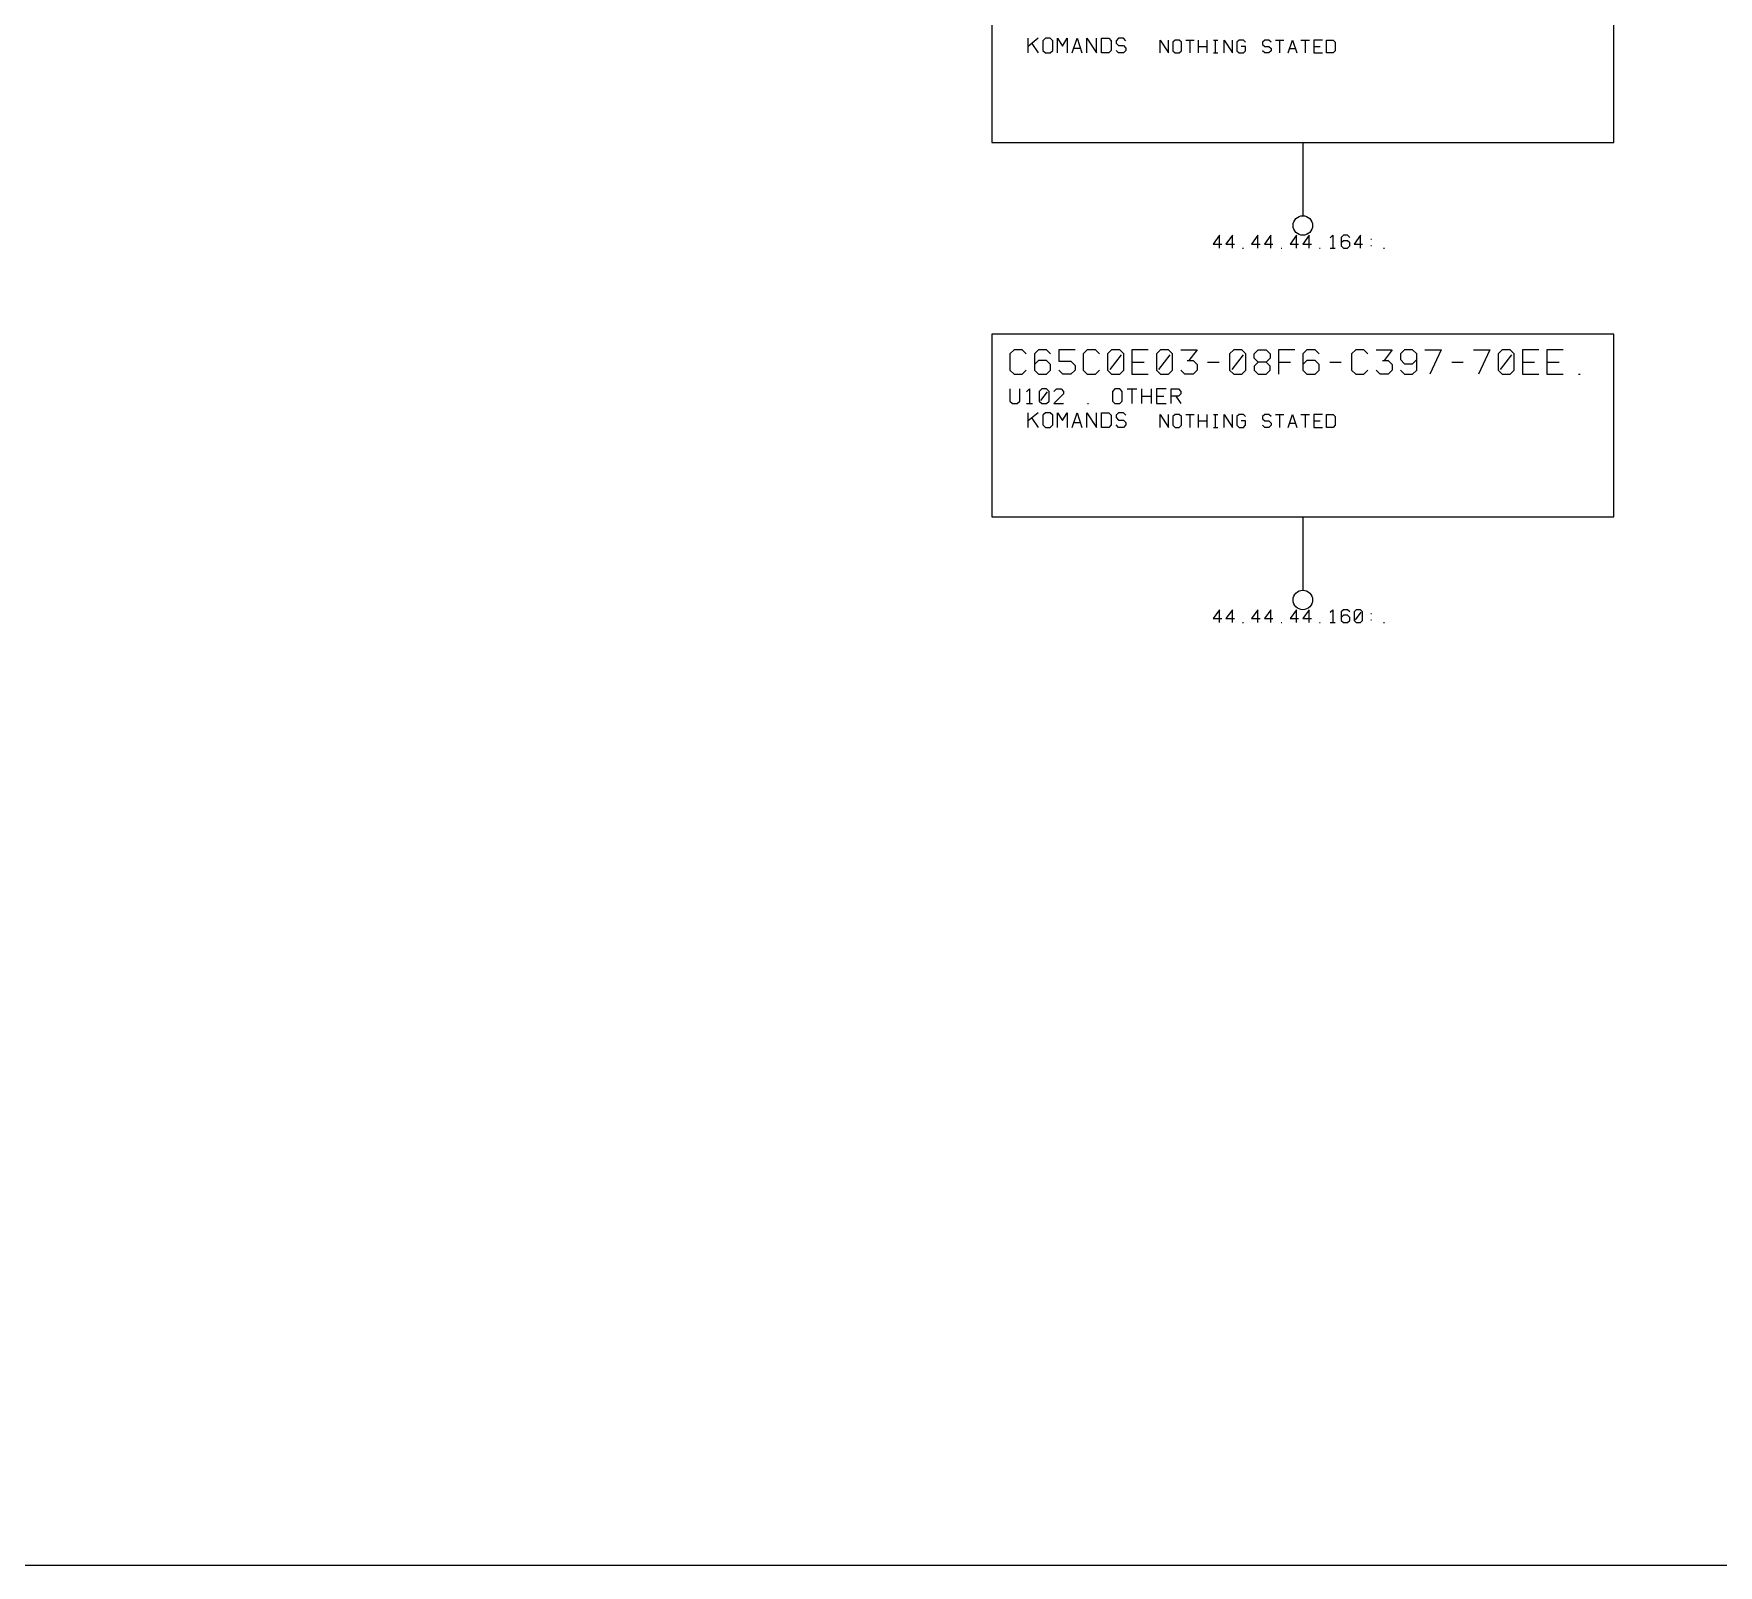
# Model space of a CAD drawing. Header units: millimetres. Extents: x 10 to 2534, y 10 to 1372.
# Drawn here: x 202.2 to 478.3, y 223.4 to 474.6 of the extents above; entities that cross this region are included whole.
import ezdxf

# ---------------------------------------------------------------- set-up
doc = ezdxf.new("R2010")
doc.units = ezdxf.units.MM
for name, color, linetype, lineweight in [('DEVICE', 7, 'CONTINUOUS', 25), ('GROUP', 6, 'CONTINUOUS', 25), ('LABEL', 8, 'CONTINUOUS', 25), ('PANE', 250, 'CONTINUOUS', 25), ('POINT', 4, 'CONTINUOUS', 25), ('PORT_BUS', 5, 'CONTINUOUS', 25)]:
    doc.layers.add(name, color=color, linetype=linetype, lineweight=lineweight)

msp = doc.modelspace()

# ---------------------------------------------------------------- linework, layer by layer
at = {"layer": 'DEVICE'}
for points in [[(359.2, 456.7), (461.2, 456.7), (461.2, 486.7), (359.2, 486.7)], [(359.2, 395.3), (461.2, 395.3), (461.2, 425.3), (359.2, 425.3)]]:
    msp.add_lwpolyline(points, close=True, dxfattribs=at)
at = {"layer": 'GROUP'}
msp.add_lwpolyline([(24, 223.4), (1535.9, 223.4), (1535.9, 1327.2), (24, 1327.2)], close=True, dxfattribs=at)
at = {"layer": 'LABEL'}
for points in [[(396.55, 439.4), (396.55, 441.5), (395.5, 440.03), (396.9, 440.03)], [(398.65, 439.4), (398.65, 441.5), (397.6, 440.03), (399, 440.03)], [(400.33, 439.4), (400.47, 439.4)], [(402.85, 439.4), (402.85, 441.5), (401.8, 440.03), (403.2, 440.03)], [(404.95, 439.4), (404.95, 441.5), (403.9, 440.03), (405.3, 440.03)], [(406.63, 439.4), (406.77, 439.4)], [(409.15, 439.4), (409.15, 441.5), (408.1, 440.03), (409.5, 440.03)], [(411.25, 439.4), (411.25, 441.5), (410.2, 440.03), (411.6, 440.03)], [(412.93, 439.4), (413.07, 439.4)], [(414.68, 441.08), (415.1, 441.5), (415.1, 439.4)], [(414.68, 439.4), (415.52, 439.4)], [(417.9, 441.15), (417.55, 441.5), (416.85, 441.5), (416.5, 441.15), (416.5, 439.75), (416.85, 439.4), (417.55, 439.4), (417.9, 439.75), (417.9, 440.24), (417.55, 440.59), (416.85, 440.59), (416.5, 440.24)], [(419.65, 439.4), (419.65, 441.5), (418.6, 440.03), (420, 440.03)], [(421.33, 440.87), (421.47, 440.87)], [(421.33, 439.82), (421.47, 439.82)], [(423.43, 439.4), (423.57, 439.4)], [(364.866667, 422.033333), (364.2, 422.7), (362.866667, 422.7), (362.2, 422.033333), (362.2, 419.366667), (362.866667, 418.7), (364.2, 418.7), (364.866667, 419.366667)], [(368.866667, 422.033333), (368.2, 422.7), (366.866667, 422.7), (366.2, 422.033333), (366.2, 419.366667), (366.866667, 418.7), (368.2, 418.7), (368.866667, 419.366667), (368.866667, 420.3), (368.2, 420.966667), (366.866667, 420.966667), (366.2, 420.3)], [(372.866667, 422.7), (370.2, 422.7), (370.2, 420.833333), (372.2, 420.833333), (372.866667, 420.166667), (372.866667, 419.366667), (372.2, 418.7), (370.866667, 418.7), (370.2, 419.366667)], [(376.866667, 422.033333), (376.2, 422.7), (374.866667, 422.7), (374.2, 422.033333), (374.2, 419.366667), (374.866667, 418.7), (376.2, 418.7), (376.866667, 419.366667)], [(378.866667, 418.7), (380.2, 418.7), (380.866667, 419.366667), (380.866667, 422.033333), (380.2, 422.7), (378.866667, 422.7), (378.2, 422.033333), (378.2, 419.366667), (378.866667, 418.7)], [(384.866667, 422.7), (382.2, 422.7), (382.2, 418.7), (384.866667, 418.7)], [(386.866667, 418.7), (388.2, 418.7), (388.866667, 419.366667), (388.866667, 422.033333), (388.2, 422.7), (386.866667, 422.7), (386.2, 422.033333), (386.2, 419.366667), (386.866667, 418.7)], [(390.2, 422.7), (392.866667, 422.7), (391.533333, 420.966667)], [(398.866667, 418.7), (400.2, 418.7), (400.866667, 419.366667), (400.866667, 422.033333), (400.2, 422.7), (398.866667, 422.7), (398.2, 422.033333), (398.2, 419.366667), (398.866667, 418.7)], [(402.866667, 420.7), (402.2, 421.366667), (402.2, 422.033333), (402.866667, 422.7), (404.2, 422.7), (404.866667, 422.033333), (404.866667, 421.366667), (404.2, 420.7), (402.866667, 420.7), (402.2, 420.033333), (402.2, 419.366667), (402.866667, 418.7), (404.2, 418.7), (404.866667, 419.366667), (404.866667, 420.033333), (404.2, 420.7)], [(408.866667, 422.7), (406.2, 422.7), (406.2, 418.7)], [(412.866667, 422.033333), (412.2, 422.7), (410.866667, 422.7), (410.2, 422.033333), (410.2, 419.366667), (410.866667, 418.7), (412.2, 418.7), (412.866667, 419.366667), (412.866667, 420.3), (412.2, 420.966667), (410.866667, 420.966667), (410.2, 420.3)], [(420.866667, 422.033333), (420.2, 422.7), (418.866667, 422.7), (418.2, 422.033333), (418.2, 419.366667), (418.866667, 418.7), (420.2, 418.7), (420.866667, 419.366667)], [(422.2, 422.7), (424.866667, 422.7), (423.533333, 420.966667)], [(426.2, 419.366667), (426.866667, 418.7), (428.2, 418.7), (428.866667, 419.366667), (428.866667, 422.033333), (428.2, 422.7), (426.866667, 422.7), (426.2, 422.033333), (426.2, 421.1), (426.866667, 420.433333), (428.2, 420.433333), (428.866667, 421.1)], [(430.2, 422.7), (432.866667, 422.7), (431, 418.7)], [(438.2, 422.7), (440.866667, 422.7), (439, 418.7)], [(442.866667, 418.7), (444.2, 418.7), (444.866667, 419.366667), (444.866667, 422.033333), (444.2, 422.7), (442.866667, 422.7), (442.2, 422.033333), (442.2, 419.366667), (442.866667, 418.7)], [(448.866667, 422.7), (446.2, 422.7), (446.2, 418.7), (448.866667, 418.7)], [(452.866667, 422.7), (450.2, 422.7), (450.2, 418.7), (452.866667, 418.7)], [(378.6, 419.5), (380.466667, 421.9)], [(382.2, 420.7), (384.2, 420.7)], [(386.6, 419.5), (388.466667, 421.9)], [(391.266667, 420.966667), (392.2, 420.966667), (392.866667, 420.3), (392.866667, 419.366667), (392.2, 418.7), (390.866667, 418.7), (390.2, 419.366667)], [(394.6, 420.7), (396.466667, 420.7)], [(398.6, 419.5), (400.466667, 421.9)], [(406.2, 420.7), (408.2, 420.7)], [(414.6, 420.7), (416.466667, 420.7)], [(423.266667, 420.966667), (424.2, 420.966667), (424.866667, 420.3), (424.866667, 419.366667), (424.2, 418.7), (422.866667, 418.7), (422.2, 419.366667)], [(434.6, 420.7), (436.466667, 420.7)], [(442.6, 419.5), (444.466667, 421.9)], [(446.2, 420.7), (448.2, 420.7)], [(450.2, 420.7), (452.2, 420.7)], [(455.4, 418.7), (455.666667, 418.7)], [(362.2, 416.3), (362.2, 414.3), (362.6, 413.9), (363.4, 413.9), (363.8, 414.3), (363.8, 416.3)], [(364.92, 415.82), (365.4, 416.3), (365.4, 413.9)], [(367.4, 413.9), (368.2, 413.9), (368.6, 414.3), (368.6, 415.9), (368.2, 416.3), (367.4, 416.3), (367, 415.9), (367, 414.3), (367.4, 413.9)], [(367.24, 414.38), (368.36, 415.82)], [(369.4, 415.9), (369.8, 416.3), (370.6, 416.3), (371, 415.9), (371, 415.5), (369.4, 413.9), (371, 413.9)], [(379.4, 413.9), (380.2, 413.9), (380.6, 414.3), (380.6, 415.9), (380.2, 416.3), (379.4, 416.3), (379, 415.9), (379, 414.3), (379.4, 413.9)], [(381.4, 416.3), (383, 416.3)], [(382.2, 416.3), (382.2, 413.9)], [(383.8, 413.9), (383.8, 416.3)], [(383.8, 415.1), (385.4, 415.1)], [(385.4, 413.9), (385.4, 416.3)], [(387.8, 416.3), (386.2, 416.3), (386.2, 413.9), (387.8, 413.9)], [(386.2, 415.1), (387.4, 415.1)], [(388.6, 413.9), (388.6, 416.3), (389.8, 416.3), (390.2, 415.9), (390.2, 415.5), (389.8, 415.1), (388.6, 415.1)], [(389.4, 415.1), (390.2, 413.9)], [(364.92, 413.9), (365.88, 413.9)], [(374.92, 413.9), (375.08, 413.9)], [(396.55, 378), (396.55, 380.1), (395.5, 378.63), (396.9, 378.63)], [(398.65, 378), (398.65, 380.1), (397.6, 378.63), (399, 378.63)], [(402.85, 378), (402.85, 380.1), (401.8, 378.63), (403.2, 378.63)], [(404.95, 378), (404.95, 380.1), (403.9, 378.63), (405.3, 378.63)], [(409.15, 378), (409.15, 380.1), (408.1, 378.63), (409.5, 378.63)], [(411.25, 378), (411.25, 380.1), (410.2, 378.63), (411.6, 378.63)], [(414.68, 379.68), (415.1, 380.1), (415.1, 378)], [(417.9, 379.75), (417.55, 380.1), (416.85, 380.1), (416.5, 379.75), (416.5, 378.35), (416.85, 378), (417.55, 378), (417.9, 378.35), (417.9, 378.84), (417.55, 379.19), (416.85, 379.19), (416.5, 378.84)], [(418.95, 378), (419.65, 378), (420, 378.35), (420, 379.75), (419.65, 380.1), (418.95, 380.1), (418.6, 379.75), (418.6, 378.35), (418.95, 378)], [(418.81, 378.42), (419.79, 379.68)], [(421.33, 379.47), (421.47, 379.47)], [(421.33, 378.42), (421.47, 378.42)], [(400.33, 378), (400.47, 378)], [(406.63, 378), (406.77, 378)], [(412.93, 378), (413.07, 378)], [(414.68, 378), (415.52, 378)], [(423.43, 378), (423.57, 378)]]:
    msp.add_lwpolyline(points, dxfattribs=at)
at = {"layer": 'PANE'}
for points in [[(365.2, 471.4), (365.2, 473.8)], [(366.8, 473.8), (365.2, 472.44)], [(365.76, 472.92), (366.8, 471.4)], [(368, 471.4), (368.8, 471.4), (369.2, 471.8), (369.2, 473.4), (368.8, 473.8), (368, 473.8), (367.6, 473.4), (367.6, 471.8), (368, 471.4)], [(370, 471.4), (370, 473.8), (370.8, 472.52), (371.6, 473.8), (371.6, 471.4)], [(372.4, 471.4), (373.2, 473.8), (374, 471.4)], [(372.68, 472.2), (373.72, 472.2)], [(374.8, 471.4), (374.8, 473.8), (376.4, 471.4), (376.4, 473.8)], [(377.2, 471.4), (377.2, 473.8), (378.4, 473.8), (378.8, 473.4), (378.8, 471.8), (378.4, 471.4), (377.2, 471.4)], [(381.2, 473.4), (380.8, 473.8), (380, 473.8), (379.6, 473.4), (379.6, 473), (380, 472.6), (380.8, 472.6), (381.2, 472.2), (381.2, 471.8), (380.8, 471.4), (380, 471.4), (379.6, 471.8)], [(386.8, 471.4), (386.8, 473.5), (388.2, 471.4), (388.2, 473.5)], [(389.25, 471.4), (389.95, 471.4), (390.3, 471.75), (390.3, 473.15), (389.95, 473.5), (389.25, 473.5), (388.9, 473.15), (388.9, 471.75), (389.25, 471.4)], [(391, 473.5), (392.4, 473.5)], [(391.7, 473.5), (391.7, 471.4)], [(393.1, 471.4), (393.1, 473.5)], [(393.1, 472.45), (394.5, 472.45)], [(394.5, 471.4), (394.5, 473.5)], [(395.55, 473.5), (396.25, 473.5)], [(395.9, 471.4), (395.9, 473.5)], [(397.3, 471.4), (397.3, 473.5), (398.7, 471.4), (398.7, 473.5)], [(400.8, 473.15), (400.45, 473.5), (399.75, 473.5), (399.4, 473.15), (399.4, 471.75), (399.75, 471.4), (400.45, 471.4), (400.8, 471.75), (400.8, 472.45), (400.1, 472.45)], [(405, 473.15), (404.65, 473.5), (403.95, 473.5), (403.6, 473.15), (403.6, 472.8), (403.95, 472.45), (404.65, 472.45), (405, 472.1), (405, 471.75), (404.65, 471.4), (403.95, 471.4), (403.6, 471.75)], [(405.7, 473.5), (407.1, 473.5)], [(406.4, 473.5), (406.4, 471.4)], [(407.8, 471.4), (408.5, 473.5), (409.2, 471.4)], [(409.9, 473.5), (411.3, 473.5)], [(410.6, 473.5), (410.6, 471.4)], [(413.4, 473.5), (412, 473.5), (412, 471.4), (413.4, 471.4)], [(412, 472.45), (413.05, 472.45)], [(414.1, 471.4), (414.1, 473.5), (415.15, 473.5), (415.5, 473.15), (415.5, 471.75), (415.15, 471.4), (414.1, 471.4)], [(395.55, 471.4), (396.25, 471.4)], [(408.045, 472.1), (408.955, 472.1)], [(365.2, 410), (365.2, 412.4)], [(366.8, 412.4), (365.2, 411.04)], [(365.76, 411.52), (366.8, 410)], [(368, 410), (368.8, 410), (369.2, 410.4), (369.2, 412), (368.8, 412.4), (368, 412.4), (367.6, 412), (367.6, 410.4), (368, 410)], [(370, 410), (370, 412.4), (370.8, 411.12), (371.6, 412.4), (371.6, 410)], [(372.4, 410), (373.2, 412.4), (374, 410)], [(374.8, 410), (374.8, 412.4), (376.4, 410), (376.4, 412.4)], [(377.2, 410), (377.2, 412.4), (378.4, 412.4), (378.8, 412), (378.8, 410.4), (378.4, 410), (377.2, 410)], [(381.2, 412), (380.8, 412.4), (380, 412.4), (379.6, 412), (379.6, 411.6), (380, 411.2), (380.8, 411.2), (381.2, 410.8), (381.2, 410.4), (380.8, 410), (380, 410), (379.6, 410.4)], [(386.8, 410), (386.8, 412.1), (388.2, 410), (388.2, 412.1)], [(389.25, 410), (389.95, 410), (390.3, 410.35), (390.3, 411.75), (389.95, 412.1), (389.25, 412.1), (388.9, 411.75), (388.9, 410.35), (389.25, 410)], [(391, 412.1), (392.4, 412.1)], [(391.7, 412.1), (391.7, 410)], [(393.1, 410), (393.1, 412.1)], [(394.5, 410), (394.5, 412.1)], [(395.55, 412.1), (396.25, 412.1)], [(395.9, 410), (395.9, 412.1)], [(397.3, 410), (397.3, 412.1), (398.7, 410), (398.7, 412.1)], [(400.8, 411.75), (400.45, 412.1), (399.75, 412.1), (399.4, 411.75), (399.4, 410.35), (399.75, 410), (400.45, 410), (400.8, 410.35), (400.8, 411.05), (400.1, 411.05)], [(405, 411.75), (404.65, 412.1), (403.95, 412.1), (403.6, 411.75), (403.6, 411.4), (403.95, 411.05), (404.65, 411.05), (405, 410.7), (405, 410.35), (404.65, 410), (403.95, 410), (403.6, 410.35)], [(405.7, 412.1), (407.1, 412.1)], [(406.4, 412.1), (406.4, 410)], [(407.8, 410), (408.5, 412.1), (409.2, 410)], [(409.9, 412.1), (411.3, 412.1)], [(410.6, 412.1), (410.6, 410)], [(413.4, 412.1), (412, 412.1), (412, 410), (413.4, 410)], [(414.1, 410), (414.1, 412.1), (415.15, 412.1), (415.5, 411.75), (415.5, 410.35), (415.15, 410), (414.1, 410)], [(372.68, 410.8), (373.72, 410.8)], [(393.1, 411.05), (394.5, 411.05)], [(395.55, 410), (396.25, 410)], [(408.045, 410.7), (408.955, 410.7)], [(412, 411.05), (413.05, 411.05)]]:
    msp.add_lwpolyline(points, dxfattribs=at)
at = {"layer": 'POINT'}
for centre in [(410.2, 443.1), (410.2, 381.7)]:
    msp.add_circle(centre, 1.6, dxfattribs=at)
at = {"layer": 'PORT_BUS'}
for p, q in [((410.2, 456.7), (410.2, 444.7)), ((410.2, 395.3), (410.2, 383.3))]:
    msp.add_line(p, q, dxfattribs=at)

doc.saveas('drawing.dxf')
